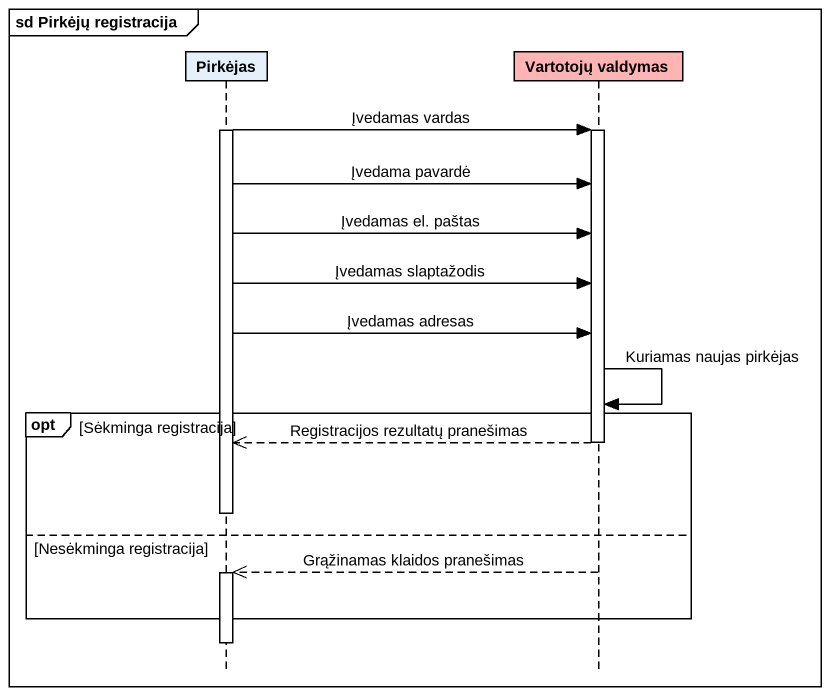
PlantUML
@startuml
mainframe sd Pirkėjų registracija
hide footbox
participant Pirkėjas
participant "Vartotojų valdymas" as Vartotojų_valdymas #FFB4B4

activate Pirkėjas
Pirkėjas -> Vartotojų_valdymas : Įvedamas vardas
activate Vartotojų_valdymas
Pirkėjas -> Vartotojų_valdymas : Įvedama pavardė
Pirkėjas -> Vartotojų_valdymas : Įvedamas el. paštas
Pirkėjas -> Vartotojų_valdymas : Įvedamas slaptažodis
Pirkėjas -> Vartotojų_valdymas : Įvedamas adresas
Vartotojų_valdymas -> Vartotojų_valdymas : Kuriamas naujas pirkėjas
opt Sėkminga registracija
  Vartotojų_valdymas -->> Pirkėjas : Registracijos rezultatų pranešimas
  deactivate Vartotojų_valdymas
  deactivate Pirkėjas
else Nesėkminga registracija
  Vartotojų_valdymas -->> Pirkėjas : Grąžinamas klaidos pranešimas
  activate Pirkėjas
end
deactivate Pirkėjas
@enduml
